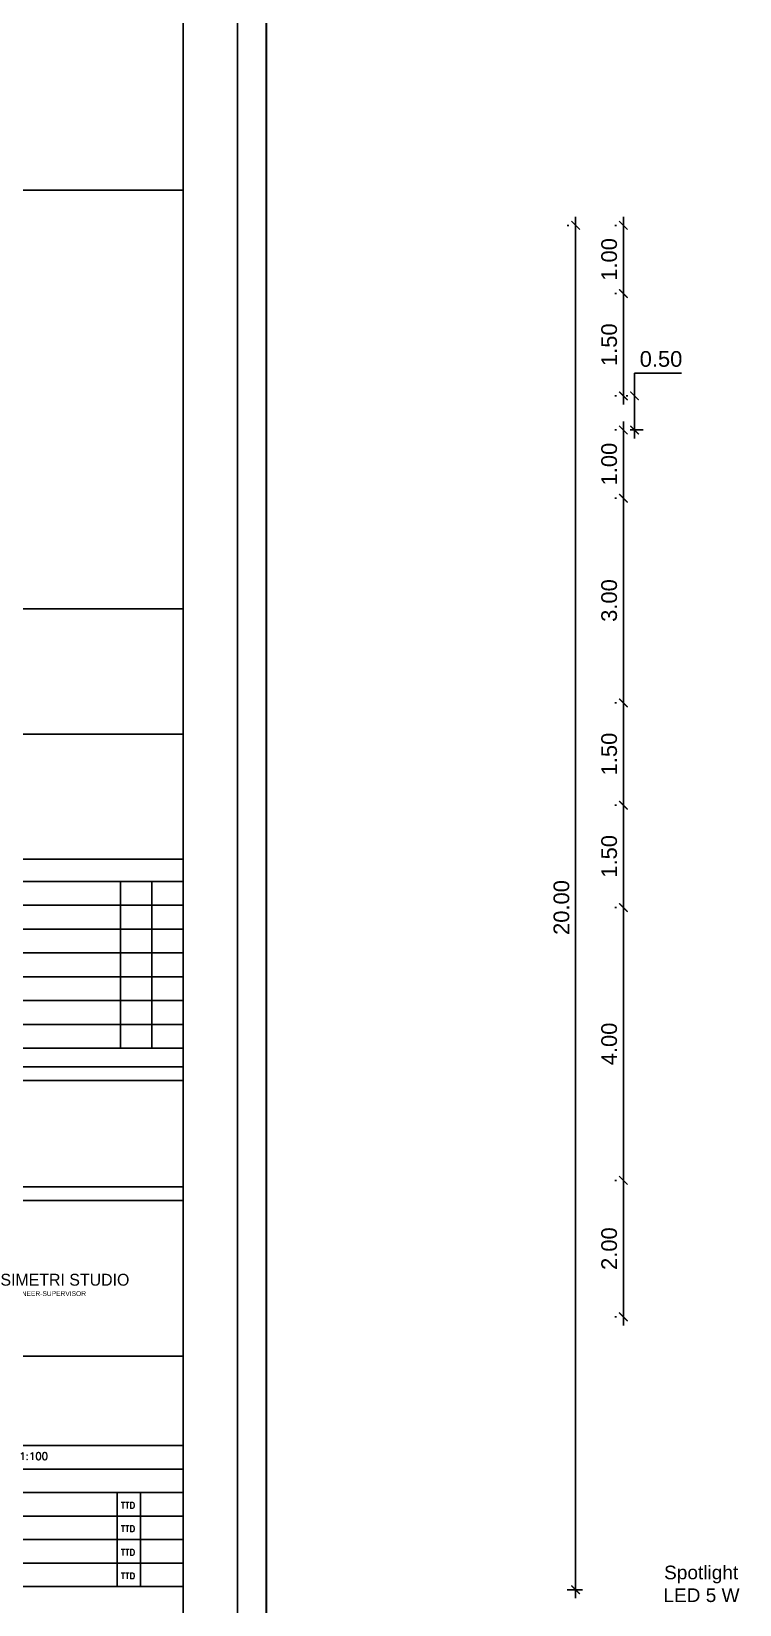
# Model space of a CAD drawing. Header units: millimetres. Extents: x -667 to -468, y -723 to -475.
# Drawn here: x -556.82 to -546.44, y -711.6 to -688.54 of the extents above; entities that cross this region are included whole.
import ezdxf

# ---------------------------------------------------------------- set-up
doc = ezdxf.new("R2010")
doc.units = ezdxf.units.MM
doc.layers.get('0').update_dxf_attribs({"lineweight": 9})
doc.layers.get('Defpoints').update_dxf_attribs({"lineweight": 0})
doc.layers.add('KOP', color=1, linetype='Continuous')
doc.layers.add('NOTASI', color=250, linetype='Continuous', lineweight=5)
doc.styles.add('ROMS', font='romans.shx', dxfattribs={"width": 0.9, "height": 16})
doc.styles.get("Standard").update_dxf_attribs({"font": 'arial.ttf'})
doc.dimstyles.new('Copy of 1-100', dxfattribs={"dimtxt": 0.23, "dimasz": 0.125, "dimexe": 0.125, "dimexo": 0.1, "dimgap": 0.09, "dimtad": 1, "dimtoh": 1, "dimzin": 0, "dimdsep": 46, "dimtxsty": 'Standard', "dimblk": 'ARCHTICK', "dimcen": 0.09, "dimdle": 0.125, "dimclrt": 2, "dimadec": 0, "dimazin": 0, "dimtfac": 1, "dimtofl": 0, "dimtmove": 0, "dimatfit": 3, "dimldrblk": 'ARCHTICK', "dimfxl": 1, "dimtolj": 1, "dimtzin": 0, "dimarcsym": 0})

# ---------------------------------------------------------------- blocks, each defined once
blk = doc.blocks.new('EW2433')
at = {"layer": 'Defpoints'}
for p, q in [((482.796, -195.749), (482.796, -209.927)), ((502.962, -209.927), (502.962, -195.749))]:
    blk.add_line(p, q, dxfattribs=at)
at = {"layer": 'KOP', "color": 11, "ltscale": 0.1}
for p, q in [((483.021, -209.596), (483.021, -195.95)), ((483.024, -195.952), (483.024, -209.593))]:
    blk.add_line(p, q, dxfattribs=at)
at = {"layer": 'KOP', "linetype": 'Continuous'}
for p, q in [((502.538, -195.95), (502.538, -209.596)), ((500.579, -204.481), (502.538, -204.481)), ((502.538, -204.481), (502.538, -205.311)), ((502.538, -205.311), (500.579, -205.311))]:
    blk.add_line(p, q, dxfattribs=at)
at = {"layer": 'KOP', "color": 1, "ltscale": 0.1}
for p, q in [((502.538, -197.521), (500.579, -197.521)), ((502.538, -200.793), (500.579, -200.793)), ((502.538, -201.772), (500.579, -201.772)), ((502.538, -202.751), (500.579, -202.751)), ((502.538, -205.419), (500.579, -205.419)), ((502.538, -206.636), (500.579, -206.636)), ((502.538, -207.335), (500.579, -207.335))]:
    blk.add_line(p, q, dxfattribs=at)
at = {"layer": 'KOP', "color": 1, "linetype": 'Continuous', "ltscale": 0.01}
blk.add_line((500.579, -202.751), (502.538, -202.751), dxfattribs=at)
at = {"layer": 'KOP', "color": 4, "ltscale": 0.1}
for p, q in [((502.538, -202.925), (500.579, -202.925)), ((502.048, -202.925), (502.048, -204.228)), ((502.293, -202.925), (502.293, -204.228)), ((502.538, -203.111), (500.579, -203.111)), ((502.538, -203.297), (500.579, -203.297)), ((502.538, -203.483), (500.579, -203.483)), ((502.538, -203.67), (500.579, -203.67)), ((502.538, -203.856), (500.579, -203.856)), ((502.538, -204.042), (500.579, -204.042)), ((502.538, -204.228), (500.579, -204.228))]:
    blk.add_line(p, q, dxfattribs=at)
at = {"layer": 'KOP', "linetype": 'Continuous', "ltscale": 0.01}
blk.add_line((500.579, -204.373), (502.538, -204.373), dxfattribs=at)
at = {"layer": 'KOP', "color": 1, "linetype": 'Continuous'}
blk.add_line((502.538, -207.519), (500.579, -207.519), dxfattribs=at)
at = {"layer": 'KOP', "color": 3, "ltscale": 0.1}
for p, q in [((502.538, -207.703), (500.579, -207.703)), ((502.021, -208.438), (502.021, -207.703)), ((502.204, -208.438), (502.204, -207.703)), ((502.538, -207.887), (500.579, -207.887)), ((502.538, -208.07), (500.579, -208.07)), ((502.538, -208.254), (500.579, -208.254)), ((502.538, -208.438), (500.579, -208.438)), ((502.538, -208.438), (500.579, -208.438))]:
    blk.add_line(p, q, dxfattribs=at)
at = {"ltscale": 0.6, "attachment_point": 1}
for s, width, insert, char_height in [('{\\fDroid|b0|i0|c0|p34;SIMETRI STUDIO}', 1.64667, (501.109, -205.992), 0.09291), ('{\\fBankGothic Lt BT|b0|i0|c0|p34;ARSITECT- ENGINEER-SUPERVISOR}', 2.64756, (500.859, -206.128), 0.03767)]:
    blk.add_mtext_dynamic_manual_height_columns(s, width=width, gutter_width=1, heights=[0], dxfattribs=dict(at, insert=insert, char_height=char_height))
at = {"layer": 'KOP', "color": 1, "linetype": 'Continuous', "style": 'ROMS', "width": 1}
for s, height, p in [('1:100', 0.0588, (501.255, -207.447)), ('TTD', 0.049, (502.05, -207.827)), ('TTD', 0.049, (502.05, -208.01)), ('TTD', 0.049, (502.05, -208.194)), ('TTD', 0.049, (502.05, -208.378))]:
    blk.add_text(s, height=height, dxfattribs=at).set_placement(p)
blk = doc.blocks.new('_ArchTick')
at = {"color": 0, "linetype": 'ByBlock', "const_width": 0.15}
blk.add_lwpolyline([(-0.5, -0.5), (0.5, 0.5)], dxfattribs=at)
blk = doc.blocks.new('*D1227')
at = {"layer": 'Defpoints', "color": 0}
for p in [(-548.146, -705.386), (-548.146, -705.386), (-548.146, -707.386)]:
    blk.add_point(p, dxfattribs=at)
at = {"layer": 'NOTASI', "color": 0, "lineweight": -2}
for p, q in [((-548.146, -707.511), (-548.146, -705.261)), ((-548.246, -705.386), (-548.271, -705.386)), ((-548.246, -707.386), (-548.271, -707.386))]:
    blk.add_line(p, q, dxfattribs=at)
at = {"layer": 'NOTASI', "color": 0, "lineweight": -2, "xscale": 0.125, "yscale": 0.125, "zscale": 0.125}
for p, rotation in [((-548.146, -705.386), 90), ((-548.146, -707.386), 270)]:
    blk.add_blockref('_ArchTick', p, dxfattribs=dict(at, rotation=rotation))
at = {"layer": 'NOTASI', "color": 2, "insert": (-548.353, -706.386), "char_height": 0.23, "attachment_point": 5, "rotation": 90}
blk.add_mtext('\\A1;2.00', dxfattribs=at)
blk = doc.blocks.new('*D1228')
at = {"layer": 'Defpoints', "color": 0}
for p in [(-548.146, -701.386), (-548.146, -701.386), (-548.146, -705.386)]:
    blk.add_point(p, dxfattribs=at)
at = {"layer": 'NOTASI', "color": 0, "lineweight": -2}
for p, q in [((-548.246, -701.386), (-548.271, -701.386)), ((-548.146, -705.511), (-548.146, -701.261)), ((-548.246, -705.386), (-548.271, -705.386))]:
    blk.add_line(p, q, dxfattribs=at)
at = {"layer": 'NOTASI', "color": 0, "lineweight": -2, "xscale": 0.125, "yscale": 0.125, "zscale": 0.125}
for p, rotation in [((-548.146, -701.386), 90), ((-548.146, -705.386), 270)]:
    blk.add_blockref('_ArchTick', p, dxfattribs=dict(at, rotation=rotation))
at = {"layer": 'NOTASI', "color": 2, "insert": (-548.353, -703.386), "char_height": 0.23, "attachment_point": 5, "rotation": 90}
blk.add_mtext('\\A1;4.00', dxfattribs=at)
blk = doc.blocks.new('*D1229')
at = {"layer": 'Defpoints', "color": 0}
for p in [(-548.146, -699.886), (-548.146, -699.886), (-548.146, -701.386)]:
    blk.add_point(p, dxfattribs=at)
at = {"layer": 'NOTASI', "color": 0, "lineweight": -2}
for p, q in [((-548.146, -701.511), (-548.146, -699.761)), ((-548.246, -699.886), (-548.271, -699.886)), ((-548.246, -701.386), (-548.271, -701.386))]:
    blk.add_line(p, q, dxfattribs=at)
at = {"layer": 'NOTASI', "color": 0, "lineweight": -2, "xscale": 0.125, "yscale": 0.125, "zscale": 0.125}
for p, rotation in [((-548.146, -699.886), 90), ((-548.146, -701.386), 270)]:
    blk.add_blockref('_ArchTick', p, dxfattribs=dict(at, rotation=rotation))
at = {"layer": 'NOTASI', "color": 2, "insert": (-548.353, -700.636), "char_height": 0.23, "attachment_point": 5, "rotation": 90}
blk.add_mtext('\\A1;1.50', dxfattribs=at)
blk = doc.blocks.new('*D1230')
at = {"layer": 'Defpoints', "color": 0}
for p in [(-548.146, -698.386), (-548.146, -698.386), (-548.146, -699.886)]:
    blk.add_point(p, dxfattribs=at)
at = {"layer": 'NOTASI', "color": 0, "lineweight": -2}
for p, q in [((-548.246, -698.386), (-548.271, -698.386)), ((-548.146, -700.011), (-548.146, -698.261)), ((-548.246, -699.886), (-548.271, -699.886))]:
    blk.add_line(p, q, dxfattribs=at)
at = {"layer": 'NOTASI', "color": 0, "lineweight": -2, "xscale": 0.125, "yscale": 0.125, "zscale": 0.125}
for p, rotation in [((-548.146, -698.386), 90), ((-548.146, -699.886), 270)]:
    blk.add_blockref('_ArchTick', p, dxfattribs=dict(at, rotation=rotation))
at = {"layer": 'NOTASI', "color": 2, "insert": (-548.353, -699.136), "char_height": 0.23, "attachment_point": 5, "rotation": 90}
blk.add_mtext('\\A1;1.50', dxfattribs=at)
blk = doc.blocks.new('*D1231')
at = {"layer": 'Defpoints', "color": 0}
for p in [(-548.146, -695.386), (-548.146, -695.386), (-548.146, -698.386)]:
    blk.add_point(p, dxfattribs=at)
at = {"layer": 'NOTASI', "color": 0, "lineweight": -2}
for p, q in [((-548.246, -695.386), (-548.271, -695.386)), ((-548.146, -698.511), (-548.146, -695.261)), ((-548.246, -698.386), (-548.271, -698.386))]:
    blk.add_line(p, q, dxfattribs=at)
at = {"layer": 'NOTASI', "color": 0, "lineweight": -2, "xscale": 0.125, "yscale": 0.125, "zscale": 0.125}
for p, rotation in [((-548.146, -695.386), 90), ((-548.146, -698.386), 270)]:
    blk.add_blockref('_ArchTick', p, dxfattribs=dict(at, rotation=rotation))
at = {"layer": 'NOTASI', "color": 2, "insert": (-548.353, -696.886), "char_height": 0.23, "attachment_point": 5, "rotation": 90}
blk.add_mtext('\\A1;3.00', dxfattribs=at)
blk = doc.blocks.new('*D1232')
at = {"layer": 'Defpoints', "color": 0}
for p in [(-548.146, -694.386), (-548.146, -694.386), (-548.146, -695.386)]:
    blk.add_point(p, dxfattribs=at)
at = {"layer": 'NOTASI', "color": 0, "lineweight": -2}
for p, q in [((-548.146, -695.511), (-548.146, -694.261)), ((-548.246, -694.386), (-548.271, -694.386)), ((-548.246, -695.386), (-548.271, -695.386))]:
    blk.add_line(p, q, dxfattribs=at)
at = {"layer": 'NOTASI', "color": 0, "lineweight": -2, "xscale": 0.125, "yscale": 0.125, "zscale": 0.125}
for p, rotation in [((-548.146, -694.386), 90), ((-548.146, -695.386), 270)]:
    blk.add_blockref('_ArchTick', p, dxfattribs=dict(at, rotation=rotation))
at = {"layer": 'NOTASI', "color": 2, "insert": (-548.353, -694.886), "char_height": 0.23, "attachment_point": 5, "rotation": 90}
blk.add_mtext('\\A1;1.00', dxfattribs=at)
blk = doc.blocks.new('*D1233')
at = {"layer": 'Defpoints', "color": 0}
for p in [(-548.146, -692.386), (-548.146, -692.386), (-548.146, -693.886)]:
    blk.add_point(p, dxfattribs=at)
at = {"layer": 'NOTASI', "color": 0, "lineweight": -2}
for p, q in [((-548.246, -692.386), (-548.271, -692.386)), ((-548.146, -694.011), (-548.146, -692.261)), ((-548.246, -693.886), (-548.271, -693.886))]:
    blk.add_line(p, q, dxfattribs=at)
at = {"layer": 'NOTASI', "color": 0, "lineweight": -2, "xscale": 0.125, "yscale": 0.125, "zscale": 0.125}
for p, rotation in [((-548.146, -692.386), 90), ((-548.146, -693.886), 270)]:
    blk.add_blockref('_ArchTick', p, dxfattribs=dict(at, rotation=rotation))
at = {"layer": 'NOTASI', "color": 2, "insert": (-548.353, -693.136), "char_height": 0.23, "attachment_point": 5, "rotation": 90}
blk.add_mtext('\\A1;1.50', dxfattribs=at)
blk = doc.blocks.new('*D1234')
at = {"layer": 'Defpoints', "color": 0}
for p in [(-548.846, -691.386), (-548.846, -691.386), (-548.646, -711.386)]:
    blk.add_point(p, dxfattribs=at)
at = {"layer": 'NOTASI', "color": 0, "lineweight": -2}
for p, q in [((-548.846, -711.511), (-548.846, -691.261)), ((-548.946, -691.386), (-548.971, -691.386)), ((-548.746, -711.386), (-548.971, -711.386))]:
    blk.add_line(p, q, dxfattribs=at)
at = {"layer": 'NOTASI', "color": 0, "lineweight": -2, "xscale": 0.125, "yscale": 0.125, "zscale": 0.125}
for p, rotation in [((-548.846, -691.386), 90), ((-548.846, -711.386), 270)]:
    blk.add_blockref('_ArchTick', p, dxfattribs=dict(at, rotation=rotation))
at = {"layer": 'NOTASI', "color": 2, "insert": (-549.053, -701.386), "char_height": 0.23, "attachment_point": 5, "rotation": 90}
blk.add_mtext('\\A1;20.00', dxfattribs=at)
blk = doc.blocks.new('*D1262')
at = {"layer": 'Defpoints', "color": 0}
for p in [(-547.982, -693.886), (-547.982, -693.886), (-548.146, -694.386)]:
    blk.add_point(p, dxfattribs=at)
at = {"layer": 'NOTASI', "color": 0, "lineweight": -2}
for p, q in [((-547.982, -693.886), (-547.982, -693.553)), ((-547.982, -693.553), (-547.296, -693.553)), ((-548.082, -693.886), (-548.107, -693.886)), ((-547.982, -694.511), (-547.982, -693.886)), ((-548.046, -694.386), (-547.857, -694.386))]:
    blk.add_line(p, q, dxfattribs=at)
at = {"layer": 'NOTASI', "color": 0, "lineweight": -2, "xscale": 0.125, "yscale": 0.125, "zscale": 0.125}
for p, rotation in [((-547.982, -693.886), 90), ((-547.982, -694.386), 270)]:
    blk.add_blockref('_ArchTick', p, dxfattribs=dict(at, rotation=rotation))
at = {"layer": 'NOTASI', "color": 2, "insert": (-547.594, -693.346), "char_height": 0.23, "attachment_point": 5}
blk.add_mtext('\\A1;0.50', dxfattribs=at)
blk = doc.blocks.new('*D1263')
at = {"layer": 'Defpoints', "color": 0}
for p in [(-548.146, -691.386), (-548.146, -691.386), (-548.146, -692.386)]:
    blk.add_point(p, dxfattribs=at)
at = {"layer": 'NOTASI', "color": 0, "lineweight": -2}
for p, q in [((-548.146, -692.511), (-548.146, -691.261)), ((-548.246, -691.386), (-548.271, -691.386)), ((-548.246, -692.386), (-548.271, -692.386))]:
    blk.add_line(p, q, dxfattribs=at)
at = {"layer": 'NOTASI', "color": 0, "lineweight": -2, "xscale": 0.125, "yscale": 0.125, "zscale": 0.125}
for p, rotation in [((-548.146, -691.386), 90), ((-548.146, -692.386), 270)]:
    blk.add_blockref('_ArchTick', p, dxfattribs=dict(at, rotation=rotation))
at = {"layer": 'NOTASI', "color": 2, "insert": (-548.353, -691.886), "char_height": 0.23, "attachment_point": 5, "rotation": 90}
blk.add_mtext('\\A1;1.00', dxfattribs=at)

msp = doc.modelspace()

# ---------------------------------------------------------------- block references
at = {"xscale": 1.875, "yscale": 1.875, "zscale": 1.875}
for p in [(-1496.856, -320.52), (-1459.046, -320.52)]:
    msp.add_blockref('EW2433', p, dxfattribs=at)

# ---------------------------------------------------------------- texts
at = {"color": 1, "linetype": 'ByBlock', "true_color": 0xff1a1a, "insert": (-547.677, -711.033), "char_height": 0.2, "attachment_point": 1}
msp.add_mtext_dynamic_manual_height_columns('\\pi0.12795;{\\C256;Spotlight \\P\\pi0.11718;LED 5 W}', width=1.32862, gutter_width=12.5, heights=[0], dxfattribs=at)

# ---------------------------------------------------------------- dimensions: what is measured, and where the dimension line sits
at = {"layer": 'NOTASI'}
for base, p1, p2, picture, middle in [((-548.846, -691.386), (-548.646, -711.386), (-548.846, -691.386), '*D1234', (-549.053, -701.386)), ((-548.146, -691.386), (-548.146, -692.386), (-548.146, -691.386), '*D1263', (-548.353, -691.886)), ((-548.146, -692.386), (-548.146, -693.886), (-548.146, -692.386), '*D1233', (-548.353, -693.136)), ((-548.146, -694.386), (-548.146, -695.386), (-548.146, -694.386), '*D1232', (-548.353, -694.886)), ((-548.146, -695.386), (-548.146, -698.386), (-548.146, -695.386), '*D1231', (-548.353, -696.886)), ((-548.146, -698.386), (-548.146, -699.886), (-548.146, -698.386), '*D1230', (-548.353, -699.136)), ((-548.146, -699.886), (-548.146, -701.386), (-548.146, -699.886), '*D1229', (-548.353, -700.636)), ((-548.146, -701.386), (-548.146, -705.386), (-548.146, -701.386), '*D1228', (-548.353, -703.386)), ((-548.146, -705.386), (-548.146, -707.386), (-548.146, -705.386), '*D1227', (-548.353, -706.386))]:
    dim = msp.add_linear_dim(base=base, p1=p1, p2=p2, angle=90, dimstyle='Copy of 1-100', dxfattribs=at)
    dim.commit()
    dim.dimension.update_dxf_attribs({"geometry": picture, "text_midpoint": middle})
dim = msp.add_linear_dim(base=(-547.982, -693.886), p1=(-548.146, -694.386), p2=(-547.982, -693.886), angle=90, dimstyle='Copy of 1-100', dxfattribs=at)
dim.commit()
dim.dimension.update_dxf_attribs({"geometry": '*D1262', "text_midpoint": (-547.594, -693.553), "dimtype": 160})

doc.saveas('drawing.dxf')
